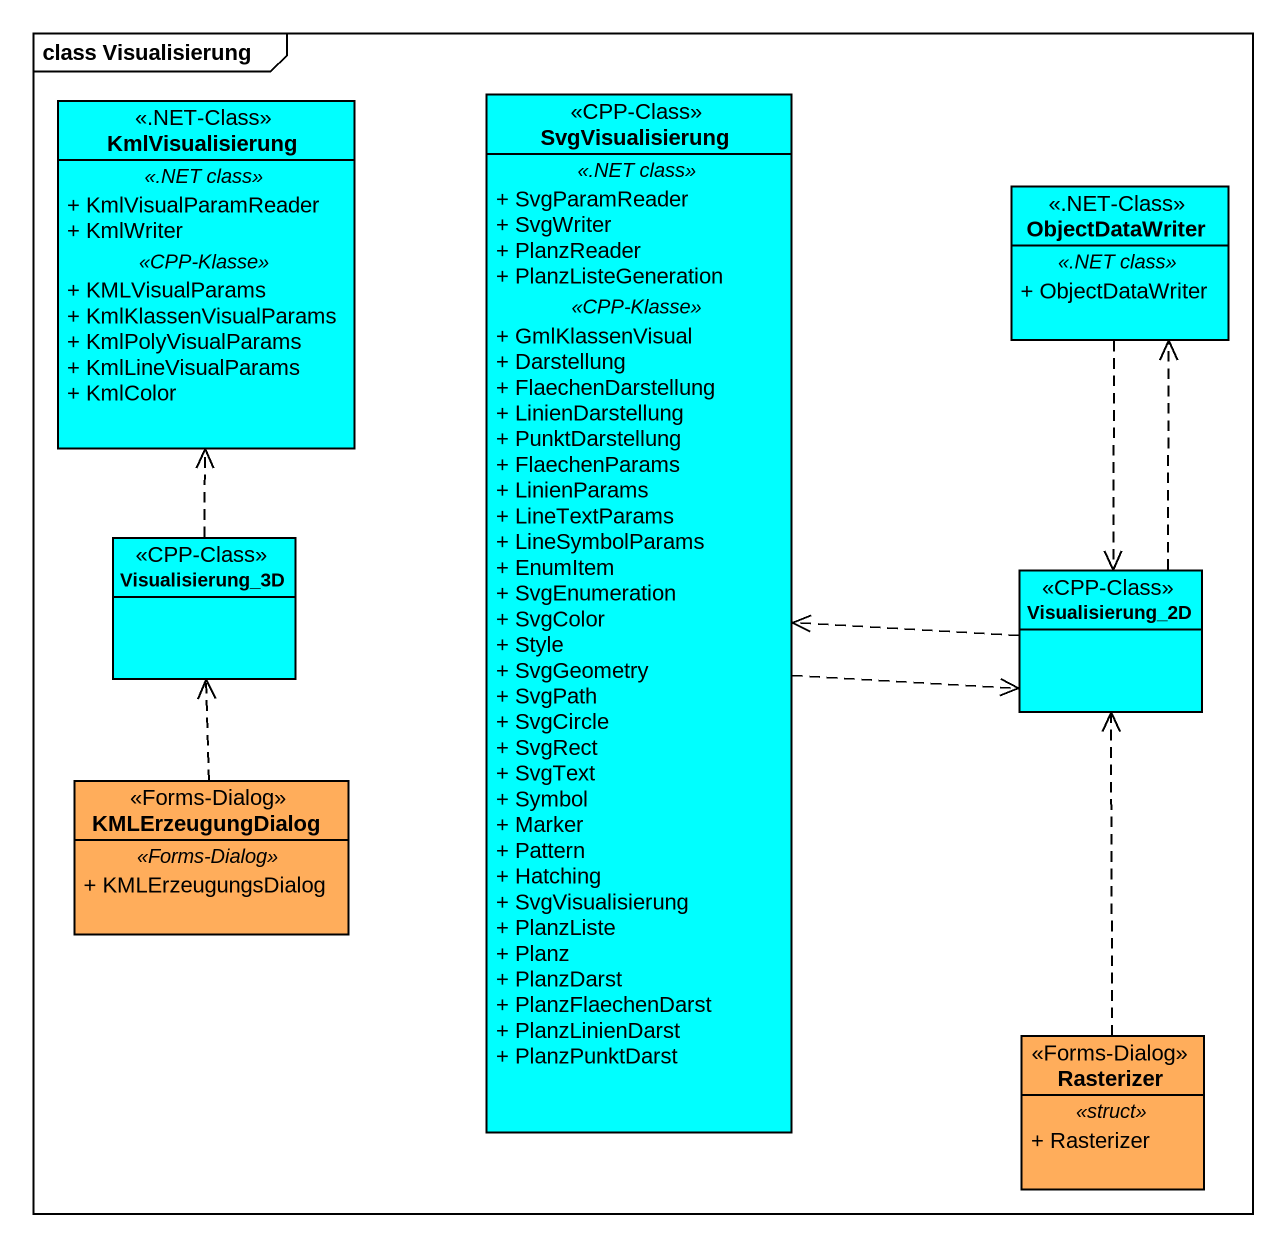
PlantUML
@startuml
mainframe class Visualisierung
hide circle
hide empty members
skinparam classAttributeIconSize 0
class KmlVisualisierung <<.NET-Class>> #00FFFF {
  .. <<.NET class>> ..
  + KmlVisualParamReader
  + KmlWriter
  .. <<CPP-Klasse>> ..
  + KMLVisualParams
  + KmlKlassenVisualParams
  + KmlPolyVisualParams
  + KmlLineVisualParams
  + KmlColor
}
class SvgVisualisierung <<CPP-Class>> #00FFFF {
  .. <<.NET class>> ..
  + SvgParamReader
  + SvgWriter
  + PlanzReader
  + PlanzListeGeneration
  .. <<CPP-Klasse>> ..
  + GmlKlassenVisual
  + Darstellung
  + FlaechenDarstellung
  + LinienDarstellung
  + PunktDarstellung
  + FlaechenParams
  + LinienParams
  + LineTextParams
  + LineSymbolParams
  + EnumItem
  + SvgEnumeration
  + SvgColor
  + Style
  + SvgGeometry
  + SvgPath
  + SvgCircle
  + SvgRect
  + SvgText
  + Symbol
  + Marker
  + Pattern
  + Hatching
  + SvgVisualisierung
  + PlanzListe
  + Planz
  + PlanzDarst
  + PlanzFlaechenDarst
  + PlanzLinienDarst
  + PlanzPunktDarst
}
class ObjectDataWriter <<.NET-Class>> #00FFFF {
  .. <<.NET class>> ..
  + ObjectDataWriter
}
class Visualisierung_3D <<CPP-Class>> #00FFFF
class Visualisierung_2D <<CPP-Class>> #00FFFF
class KMLErzeugungDialog <<Forms-Dialog>> #FFAD5B {
  .. <<Forms-Dialog>> ..
  + KMLErzeugungsDialog
}
class Rasterizer <<Forms-Dialog>> #FFAD5B {
  .. <<struct>> ..
  + Rasterizer
}
SvgVisualisierung .right.> Visualisierung_2D
ObjectDataWriter ..> Visualisierung_2D
Visualisierung_3D .up.> KmlVisualisierung
Visualisierung_2D .left.> SvgVisualisierung
Visualisierung_2D .up.> ObjectDataWriter
KMLErzeugungDialog .up.> Visualisierung_3D
Rasterizer .up.> Visualisierung_2D
@enduml
